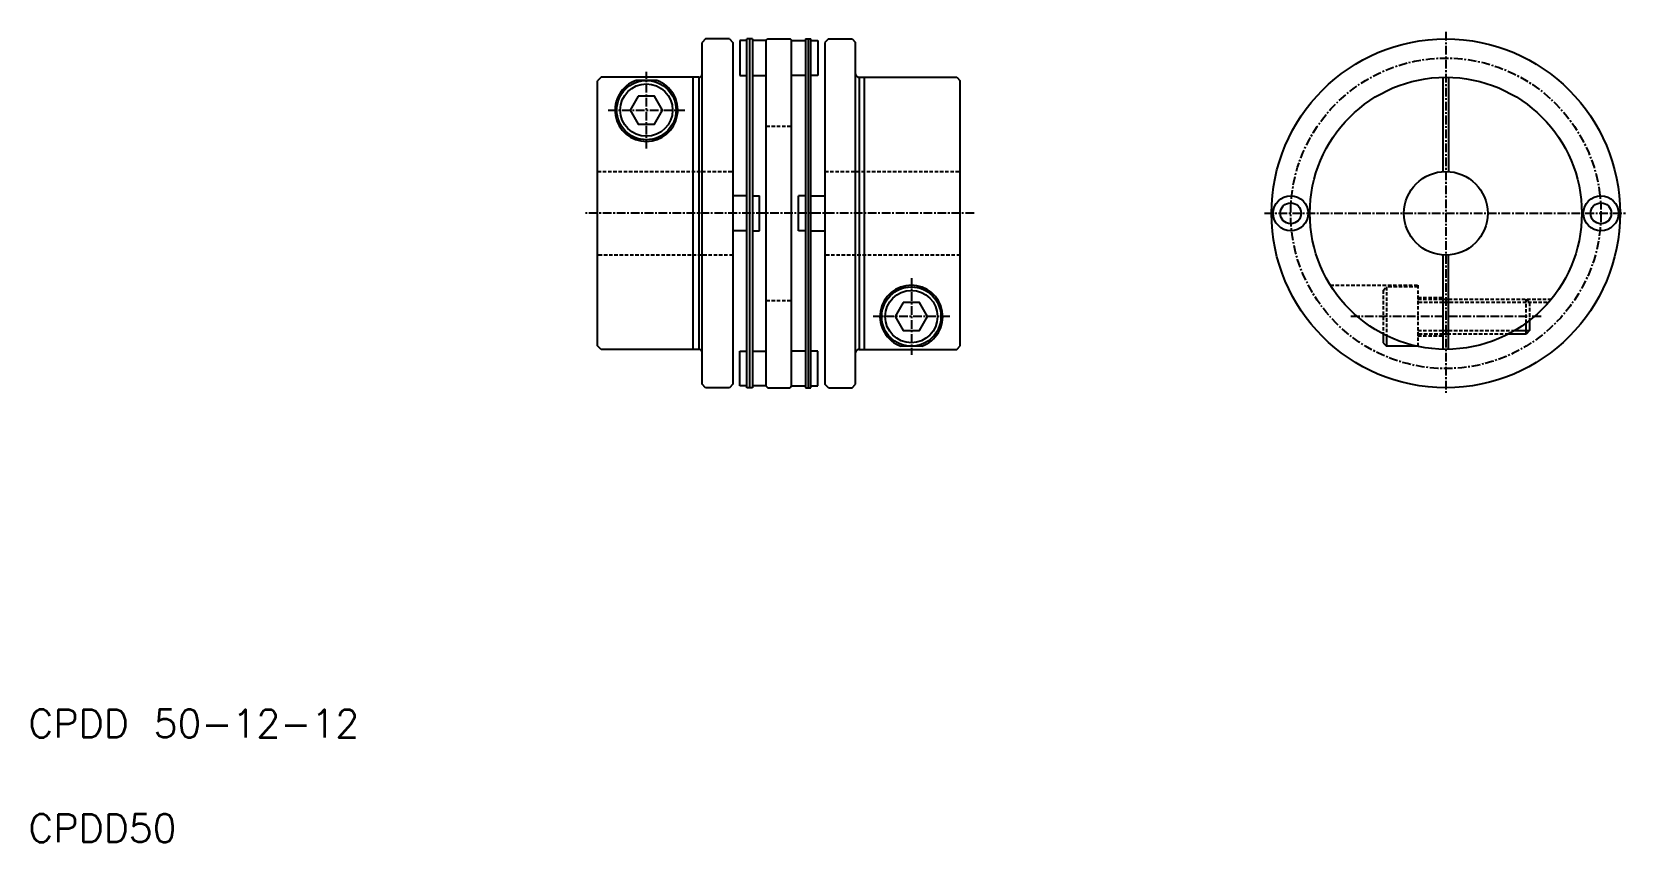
# Model space of a CAD drawing. Extents: x 11 to 239, y 10 to 126.
import ezdxf

# ---------------------------------------------------------------- set-up
doc = ezdxf.new("R2010")
doc.units = 0
doc.linetypes.add('CENTER', pattern=[2, 1.25, -0.25, 0.25, -0.25])
doc.linetypes.add('DASHED', pattern=[0.75, 0.5, -0.25])
doc.layers.get('0').update_dxf_attribs({"linetype": 'CONTINUOUS'})
doc.layers.add('CENTER', color=1, linetype='CENTER')
doc.styles.get("Standard").update_dxf_attribs({"font": 'txt.shx', "width": 0.7, "bigfont": 'bigfont.shx'})

msp = doc.modelspace()

# ---------------------------------------------------------------- linework, layer by layer
at = {"color": 7, "linetype": 'CONTINUOUS'}
for p, q in [((107.14, 125.13), (106.64, 124.63)), ((106.64, 75.63), (106.64, 124.63)), ((110.54, 125.13), (107.14, 125.13)), ((110.54, 125.13), (111.04, 124.63)), ((111.04, 124.63), (111.04, 75.63)), ((112.04, 124.88), (112.04, 119.88)), ((113.04, 124.88), (112.04, 124.88)), ((113.04, 75.13), (113.04, 125.13)), ((113.84, 125.13), (113.04, 125.13)), ((113.44, 125.13), (113.44, 75.13)), ((113.84, 125.13), (113.84, 75.13)), ((115.84, 124.88), (113.84, 124.88)), ((115.84, 124.93), (116.04, 125.13)), ((115.84, 75.33), (115.84, 124.93)), ((116.04, 125.13), (119.24, 125.13)), ((119.44, 124.93), (119.24, 125.13)), ((119.44, 75.33), (119.44, 124.93)), ((119.44, 124.88), (121.44, 124.88)), ((121.44, 125.13), (121.44, 75.13)), ((121.44, 125.13), (122.24, 125.13)), ((121.84, 125.13), (121.84, 75.13)), ((122.24, 75.13), (122.24, 125.13)), ((122.24, 124.88), (123.24, 124.88)), ((123.24, 124.88), (123.24, 119.88)), ((124.74, 125.13), (124.24, 124.63)), ((124.24, 124.63), (124.24, 75.63)), ((124.74, 125.13), (128.14, 125.13)), ((128.14, 125.13), (128.64, 124.63)), ((128.64, 75.63), (128.64, 124.63)), ((92.14, 119.63), (91.64, 119.13)), ((91.64, 81.13), (91.64, 119.13)), ((106.14, 119.63), (92.14, 119.63)), ((100.12, 119.18), (97.16, 119.18)), ((105.34, 80.63), (105.34, 119.63)), ((106.14, 119.63), (106.14, 80.63)), ((112.04, 119.88), (113.04, 119.88)), ((113.84, 119.88), (115.84, 119.88)), ((121.44, 119.88), (119.44, 119.88)), ((123.24, 119.88), (122.24, 119.88)), ((129.14, 119.63), (129.14, 80.63)), ((129.14, 119.63), (143.14, 119.63)), ((129.94, 80.63), (129.94, 119.63)), ((143.14, 119.63), (143.64, 119.13)), ((143.64, 81.13), (143.64, 119.13)), ((212.89, 106.12), (212.89, 119.63)), ((213.69, 119.63), (213.69, 106.12)), ((113.04, 102.63), (111.04, 102.63)), ((113.84, 102.63), (114.84, 102.63)), ((114.84, 97.63), (114.84, 102.63)), ((120.44, 97.63), (120.44, 102.63)), ((121.44, 102.63), (120.44, 102.63)), ((122.24, 102.63), (124.24, 102.63)), ((113.04, 97.63), (111.04, 97.63)), ((113.84, 97.63), (114.84, 97.63)), ((121.44, 97.63), (120.44, 97.63)), ((122.24, 97.63), (124.24, 97.63)), ((212.89, 80.64), (212.89, 94.15)), ((213.69, 80.64), (213.69, 94.15)), ((212.89, 87.83), (213.69, 87.83)), ((213.69, 87.33), (212.89, 87.33)), ((225.29, 84.76), (225.29, 83.33)), ((204.29, 82.83), (204.29, 81.58)), ((204.79, 82.58), (204.79, 81.08)), ((212.89, 83.33), (213.69, 83.33)), ((213.69, 82.83), (212.89, 82.83)), ((224.79, 82.83), (222.28, 82.83)), ((224.79, 82.83), (224.79, 84.39)), ((225.29, 83.33), (224.79, 82.83)), ((92.14, 80.63), (91.64, 81.13)), ((106.14, 80.63), (92.14, 80.63)), ((112.04, 75.38), (112.04, 80.38)), ((112.04, 80.38), (113.04, 80.38)), ((113.84, 80.38), (115.84, 80.38)), ((121.44, 80.38), (119.44, 80.38)), ((123.24, 80.38), (122.24, 80.38)), ((123.24, 75.38), (123.24, 80.38)), ((129.14, 80.63), (143.14, 80.63)), ((138.12, 81.08), (135.16, 81.08)), ((143.14, 80.63), (143.64, 81.13)), ((204.29, 81.58), (204.79, 81.08)), ((209.12, 81.08), (204.79, 81.08)), ((107.14, 75.13), (106.64, 75.63)), ((111.04, 75.63), (110.54, 75.13)), ((124.74, 75.13), (124.24, 75.63)), ((128.14, 75.13), (128.64, 75.63)), ((110.54, 75.13), (107.14, 75.13)), ((113.04, 75.38), (112.04, 75.38)), ((113.84, 75.13), (113.04, 75.13)), ((115.84, 75.38), (113.84, 75.38)), ((115.84, 75.33), (116.04, 75.13)), ((116.04, 75.13), (119.24, 75.13)), ((119.44, 75.33), (119.24, 75.13)), ((119.44, 75.38), (121.44, 75.38)), ((121.44, 75.13), (122.24, 75.13)), ((122.24, 75.38), (123.24, 75.38)), ((124.74, 75.13), (128.14, 75.13))]:
    msp.add_line(p, q, dxfattribs=at)
at = {"color": 3, "linetype": 'DASHED'}
for p, q in [((115.84, 112.63), (119.44, 112.63)), ((91.64, 106.13), (111.04, 106.13)), ((124.24, 106.13), (143.64, 106.13)), ((111.04, 94.13), (91.64, 94.13)), ((143.64, 94.13), (124.24, 94.13)), ((196.73, 89.83), (209.29, 89.83)), ((204.29, 89.08), (204.79, 89.58)), ((204.79, 89.58), (204.79, 82.58)), ((209.29, 89.58), (204.79, 89.58)), ((209.29, 89.83), (209.29, 81.05)), ((115.84, 87.63), (119.44, 87.63)), ((204.29, 89.08), (204.29, 82.83)), ((209.29, 88.08), (212.89, 88.08)), ((209.29, 87.83), (212.89, 87.83)), ((212.89, 87.33), (209.29, 87.33)), ((213.69, 87.83), (228.42, 87.83)), ((227.82, 87.33), (213.69, 87.33)), ((224.79, 84.39), (224.79, 87.83)), ((224.79, 87.83), (225.29, 87.33)), ((225.29, 87.33), (225.29, 84.76)), ((209.29, 83.33), (212.89, 83.33)), ((212.89, 82.83), (209.29, 82.83)), ((209.29, 82.58), (212.89, 82.58)), ((213.69, 83.33), (223.19, 83.33)), ((222.28, 82.83), (213.69, 82.83)), ((209.29, 81.08), (209.12, 81.08))]:
    msp.add_line(p, q, dxfattribs=at)
at = {"color": 3, "linetype": 'CONTINUOUS'}
msp.add_line((223.19, 83.33), (225.29, 83.33), dxfattribs=at)
at = {"color": 7, "linetype": 'CONTINUOUS'}
for points in [[(97.48, 116.93), (96.33, 114.93), (97.48, 112.93), (99.79, 112.93), (100.95, 114.93), (99.79, 116.93)], [(135.48, 87.33), (134.33, 85.33), (135.48, 83.33), (137.79, 83.33), (138.95, 85.33), (137.79, 87.33)]]:
    msp.add_lwpolyline(points, close=True, dxfattribs=at)
for centre, radius in [((213.29, 100.13), 25), ((98.64, 114.93), 4.25), ((213.29, 100.13), 19.5), ((98.64, 114.93), 3.75), ((213.29, 100.13), 6), ((191.04, 100.13), 2.5), ((191.04, 100.13), 1.5), ((235.54, 100.13), 2.5), ((235.54, 100.13), 1.5), ((136.64, 85.33), 4.25), ((136.64, 85.33), 3.75)]:
    msp.add_circle(centre, radius, dxfattribs=at)
for centre, radius, start, end in [((98.64, 114.93), 4.5, 109.1881, 70.8119), ((106.14, 120.13), 0.5, 270, 0), ((129.14, 120.13), 0.5, 180, 270), ((136.64, 85.33), 4.5, 289.1881, 250.8119), ((106.14, 80.13), 0.5, 0, 90), ((129.14, 80.13), 0.5, 90, 180)]:
    msp.add_arc(centre, radius, start, end, dxfattribs=at)
at = {"layer": 'CENTER', "color": 1, "linetype": 'CENTER'}
for p, q in [((213.29, 126.13), (213.29, 74.13)), ((98.64, 109.43), (98.64, 120.43)), ((93.14, 114.93), (104.14, 114.93)), ((145.64, 100.13), (89.64, 100.13)), ((187.29, 100.13), (239.29, 100.13)), ((136.64, 90.83), (136.64, 79.83)), ((142.14, 85.33), (131.14, 85.33)), ((226.94, 85.33), (199.64, 85.33))]:
    msp.add_line(p, q, dxfattribs=at)
msp.add_circle((213.29, 100.13), 22.25, dxfattribs=at)

# ---------------------------------------------------------------- texts
at = {"color": 7, "linetype": 'CONTINUOUS'}
for s, p in [('CPDD 50-12-12', (10, 25)), ('CPDD50', (10, 10))]:
    msp.add_text(s, height=4, dxfattribs=at).set_placement(p)

doc.saveas('drawing.dxf')
